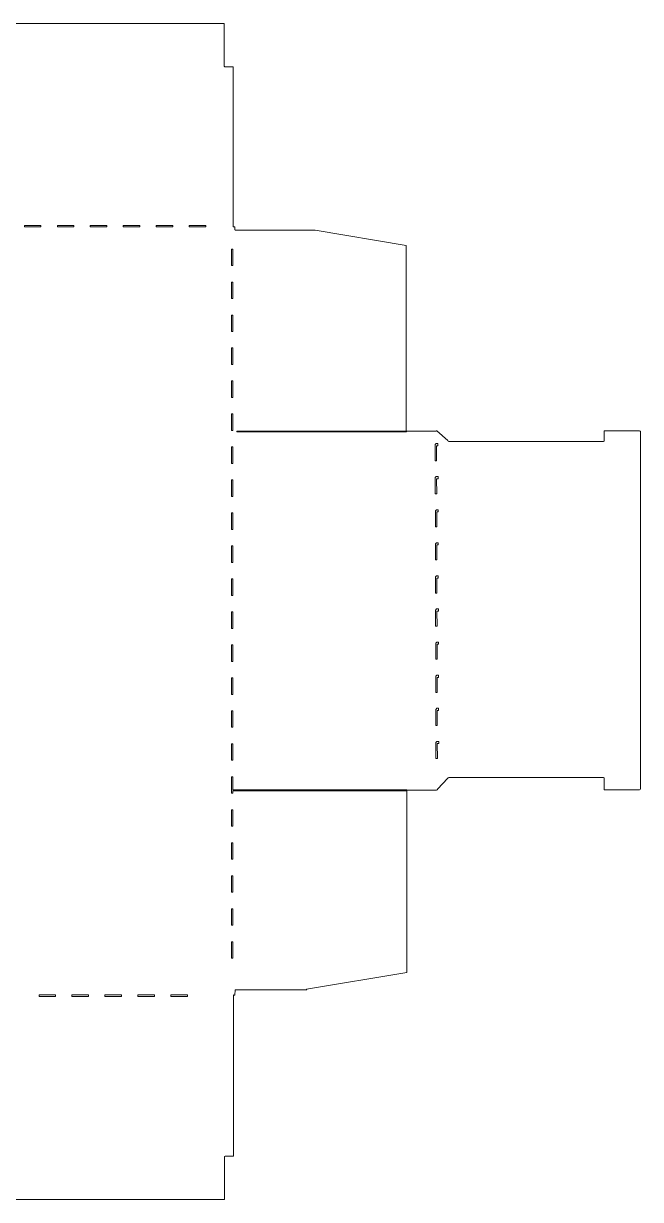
# Model space of a CAD drawing. Header units: centimetres. Extents: x -11.9 to 11.8, y -11.3 to 11.4.
# Drawn here: x -0.08 to 11.77, y -11.28 to 11.28 of the extents above; entities that cross this region are included whole.
import ezdxf

# ---------------------------------------------------------------- set-up
doc = ezdxf.new("R2010")
doc.units = ezdxf.units.CM
doc.header["$MEASUREMENT"] = 0
doc.layers.add('Layer 1', color=7, linetype='Continuous')

msp = doc.modelspace()

# ---------------------------------------------------------------- linework, layer by layer
at = {"layer": 'Layer 1', "lineweight": 20}
for points, knots in [([(-3.79966, 11.27786), (-3.79966, 11.27786), (-3.79966, 10.46261), (-3.79966, 10.46261), (-3.79966, 10.46261), (-3.79966, 10.45348), (-3.80707, 10.4469), (-3.8162, 10.4469), (-3.8162, 10.4469), (-3.8162, 10.4469), (-3.94436, 10.4469), (-3.94436, 10.4469), (-3.94436, 10.4469), (-3.94436, 10.4469), (-3.94436, 7.37608), (-3.94436, 7.37608), (-3.94436, 7.37608), (-3.9452, 7.37621), (-3.94679, 7.37608), (-3.94767, 7.37608), (-3.94767, 7.37608), (-3.94767, 7.37608), (-3.97992, 7.37608), (-3.97992, 7.37608), (-3.97992, 7.37608), (-3.97992, 7.37608), (-3.97992, 7.30084), (-3.97992, 7.30084), (-3.97992, 7.30084), (-3.97992, 7.29934), (-3.98173, 7.29836), (-3.98323, 7.29836), (-3.98323, 7.29836), (-3.98323, 7.29836), (-5.50624, 7.30084), (-5.50624, 7.30084), (-5.50624, 7.30084), (-5.50624, 7.30084), (-7.26572, 7.00732), (-7.26572, 7.00732), (-7.26572, 7.00732), (-7.26572, 7.00732), (-7.26572, 3.46108), (-7.26572, 3.46108), (-7.26572, 3.46108), (-7.26572, 3.46108), (-4.02127, 3.46108), (-4.02127, 3.46108), (-4.02127, 3.46108), (-4.01974, 3.46108), (-4.01879, 3.46013), (-4.01879, 3.4586), (-4.01879, 3.4586), (-4.01879, 3.4586), (-4.01879, 3.4462), (-4.01879, 3.4462), (-4.01879, 3.4462), (-4.01879, 3.44467), (-4.01974, 3.44372), (-4.02127, 3.44372), (-4.02127, 3.44372), (-4.02127, 3.44372), (-7.28722, 3.44372), (-7.28722, 3.44372), (-7.28722, 3.44372), (-7.28875, 3.44372), (-7.2897, 3.44467), (-7.2897, 3.4462), (-7.2897, 3.4462), (-7.2897, 3.4462), (-7.2897, 3.45695), (-7.2897, 3.45695), (-7.2897, 3.45695), (-7.2897, 3.45695), (-7.84036, 3.45695), (-7.84036, 3.45695), (-7.84036, 3.45695), (-7.8422, 3.45695), (-7.8445, 3.45676), (-7.84615, 3.45612), (-7.84615, 3.45612), (-7.84645, 3.45628), (-7.84667, 3.45596), (-7.84698, 3.45612), (-7.84698, 3.45612), (-7.84913, 3.45715), (-7.85186, 3.4586), (-7.85442, 3.4586), (-7.85442, 3.4586), (-7.85442, 3.4586), (-8.06609, 3.26843), (-8.06609, 3.26843), (-8.06609, 3.26843), (-8.06609, 3.2593), (-8.07515, 3.25189), (-8.08428, 3.25189), (-8.08428, 3.25189), (-8.08428, 3.25189), (-11.05423, 3.25189), (-11.05423, 3.25189), (-11.05423, 3.25189), (-11.06336, 3.25189), (-11.07077, 3.25929), (-11.07077, 3.26843), (-11.07077, 3.26843), (-11.07077, 3.26843), (-11.07077, 3.4586), (-11.07077, 3.4586), (-11.07077, 3.4586), (-11.07077, 3.4586), (-11.74959, 3.4586), (-11.74959, 3.4586), (-11.74959, 3.4586), (-11.75872, 3.4586), (-11.76613, 3.4512), (-11.76613, 3.44206), (-11.76613, 3.44206), (-11.76613, 3.44206), (-11.76613, -3.41148), (-11.76613, -3.41148), (-11.76613, -3.41148), (-11.76613, -3.42061), (-11.75873, -3.42802), (-11.74959, -3.42802), (-11.74959, -3.42802), (-11.74959, -3.42802), (-11.07077, -3.42802), (-11.07077, -3.42802), (-11.07077, -3.42802), (-11.07077, -3.42802), (-11.07077, -3.20726), (-11.07077, -3.20726), (-11.07077, -3.20726), (-11.07077, -3.19813), (-11.06337, -3.19072), (-11.05423, -3.19072), (-11.05423, -3.19072), (-11.05423, -3.19072), (-8.08428, -3.19072), (-8.08428, -3.19072), (-8.08428, -3.19072), (-8.07515, -3.19072), (-8.06609, -3.19812), (-8.06609, -3.20726), (-8.06609, -3.20726), (-8.06609, -3.20726), (-7.85442, -3.42802), (-7.85442, -3.42802), (-7.85442, -3.42802), (-7.85258, -3.42802), (-7.85028, -3.42692), (-7.84863, -3.42637), (-7.84863, -3.42637), (-7.84624, -3.42772), (-7.84333, -3.42885), (-7.84036, -3.42885), (-7.84036, -3.42885), (-7.84036, -3.42885), (-7.27481, -3.42885), (-7.27481, -3.42885), (-7.27481, -3.42885), (-7.27481, -3.42415), (-7.27124, -3.42058), (-7.26654, -3.42058), (-7.26654, -3.42058), (-7.26654, -3.42058), (-4.01713, -3.42058), (-4.01713, -3.42058), (-4.01713, -3.42058), (-4.01713, -3.42058), (-4.01713, -3.36518), (-4.01713, -3.36518), (-4.01713, -3.36518), (-4.01713, -3.36518), (-3.99067, -3.36518), (-3.99067, -3.36518), (-3.99067, -3.36518), (-3.99067, -3.36518), (-3.99067, -3.68185), (-3.99067, -3.68185), (-3.99067, -3.68185), (-3.99067, -3.68185), (-4.01713, -3.68185), (-4.01713, -3.68185), (-4.01713, -3.68185), (-4.01713, -3.68185), (-4.01713, -3.44042), (-4.01713, -3.44042), (-4.01713, -3.44042), (-4.01713, -3.44042), (-7.26654, -3.44042), (-7.26654, -3.44042), (-7.26654, -3.44042), (-7.27007, -3.44042), (-7.27187, -3.43768), (-7.27315, -3.43463), (-7.27315, -3.43463), (-7.27432, -3.43697), (-7.2748, -3.44004), (-7.2748, -3.4429), (-7.2748, -3.4429), (-7.2748, -3.4429), (-7.2748, -6.94036), (-7.2748, -6.94036), (-7.2748, -6.94036), (-7.2748, -6.94036), (-5.44835, -7.24546), (-5.44835, -7.24546), (-5.44835, -7.24546), (-5.44835, -7.24546), (-5.45, -7.25704), (-5.45, -7.25704), (-5.45, -7.25704), (-5.45, -7.25704), (-3.97991, -7.25952), (-3.97991, -7.25952), (-3.97991, -7.25952), (-3.97841, -7.25952), (-3.97742, -7.2605), (-3.97743, -7.262), (-3.97743, -7.262), (-3.97743, -7.262), (-3.97743, -7.35874), (-3.97743, -7.35874), (-3.97743, -7.35874), (-3.97743, -7.35874), (-3.95676, -7.35874), (-3.95676, -7.35874), (-3.95676, -7.35874), (-3.95054, -7.35874), (-3.94469, -7.3547), (-3.94188, -7.34964), (-3.94188, -7.34964), (-3.94188, -7.34964), (-3.94188, -7.35543), (-3.94188, -7.35543), (-3.94188, -7.35543), (-3.94188, -7.35931), (-3.94162, -7.36338), (-3.9394, -7.36618), (-3.9394, -7.36618), (-3.93953, -7.36704), (-3.9394, -7.36779), (-3.9394, -7.36866), (-3.9394, -7.36866), (-3.9394, -7.36866), (-3.9394, -10.44692), (-3.9394, -10.44692), (-3.9394, -10.44692), (-3.9394, -10.44692), (-3.81042, -10.44692), (-3.81042, -10.44692), (-3.81042, -10.44692), (-3.80129, -10.44692), (-3.79388, -10.45433), (-3.79388, -10.46346), (-3.79388, -10.46346), (-3.79388, -10.46346), (-3.79388, -11.27788), (-3.79388, -11.27788), (-3.79388, -11.27788), (-3.79388, -11.27788), (3.77734, -11.27788), (3.77734, -11.27788), (3.77734, -11.27788), (3.77734, -11.27788), (3.77734, -10.46346), (3.77734, -10.46346), (3.77734, -10.46346), (3.77734, -10.45433), (3.78475, -10.44692), (3.79388, -10.44692), (3.79388, -10.44692), (3.79388, -10.44692), (3.95346, -10.44692), (3.95346, -10.44692), (3.95346, -10.44692), (3.95346, -10.44692), (3.95346, -7.36866), (3.95346, -7.36866), (3.95346, -7.36866), (3.95346, -7.3651), (3.95122, -7.36167), (3.94933, -7.35874), (3.94933, -7.35874), (3.94966, -7.35744), (3.95098, -7.35684), (3.95098, -7.35543), (3.95098, -7.35543), (3.95098, -7.35543), (3.95098, -7.35212), (3.95098, -7.35212), (3.95098, -7.35212), (3.954, -7.35587), (3.95817, -7.35791), (3.96338, -7.35791), (3.96338, -7.35791), (3.96338, -7.35791), (3.97992, -7.35791), (3.97992, -7.35791), (3.97992, -7.35791), (3.97992, -7.35791), (3.98075, -7.25621), (3.98075, -7.25621), (3.98075, -7.25621), (3.98075, -7.25471), (3.98256, -7.25373), (3.98406, -7.25373), (3.98406, -7.25373), (3.98406, -7.25373), (5.35659, -7.25621), (5.35659, -7.25621), (5.35659, -7.25621), (5.35659, -7.25621), (5.35494, -7.24629), (5.35494, -7.24629), (5.35494, -7.24629), (5.35493, -7.24624), (5.35571, -7.24548), (5.35577, -7.24546), (5.35577, -7.24546), (5.35577, -7.24546), (7.28227, -6.92383), (7.28227, -6.92383), (7.28227, -6.92383), (7.28227, -6.92383), (7.28227, -3.44125), (7.28227, -3.44125), (7.28227, -3.44125), (7.28227, -3.43768), (7.28114, -3.43485), (7.27896, -3.43215), (7.27896, -3.43215), (7.27896, -3.43683), (7.27372, -3.44042), (7.26904, -3.44042), (7.26904, -3.44042), (7.26904, -3.44042), (3.9419, -3.44042), (3.9419, -3.44042), (3.9419, -3.44042), (3.9419, -3.44042), (3.9419, -3.48672), (3.9419, -3.48672), (3.9419, -3.48672), (3.9419, -3.48672), (3.91544, -3.48672), (3.91544, -3.48672), (3.91544, -3.48672), (3.91544, -3.48672), (3.91544, -3.17087), (3.91544, -3.17087), (3.91544, -3.17087), (3.91544, -3.17087), (3.9419, -3.17087), (3.9419, -3.17087), (3.9419, -3.17087), (3.9419, -3.17087), (3.9419, -3.42057), (3.9419, -3.42057), (3.9419, -3.42057), (3.9419, -3.42057), (7.26904, -3.42057), (7.26904, -3.42057), (7.26904, -3.42057), (7.27302, -3.42057), (7.2764, -3.42432), (7.27731, -3.42801), (7.27731, -3.42801), (7.27731, -3.42801), (7.85195, -3.42801), (7.85195, -3.42801), (7.85195, -3.42801), (7.86108, -3.42801), (7.86849, -3.42061), (7.86849, -3.41147), (7.86849, -3.41147), (7.86849, -3.41147), (7.86849, -3.40486), (7.86849, -3.40486), (7.86849, -3.40486), (7.86849, -3.40486), (8.0661, -3.19898), (8.0661, -3.19898), (8.0661, -3.19898), (8.0661, -3.18985), (8.07433, -3.18244), (8.08346, -3.18244), (8.08346, -3.18244), (8.08346, -3.18244), (11.05423, -3.18244), (11.05423, -3.18244), (11.05423, -3.18244), (11.06336, -3.18244), (11.06994, -3.18984), (11.06994, -3.19898), (11.06994, -3.19898), (11.06994, -3.19898), (11.06994, -3.41974), (11.06994, -3.41974), (11.06994, -3.41974), (11.06994, -3.41974), (11.74959, -3.41974), (11.74959, -3.41974), (11.74959, -3.41974), (11.75872, -3.41974), (11.76613, -3.41234), (11.76613, -3.4032), (11.76613, -3.4032), (11.76613, -3.4032), (11.76613, 3.45034), (11.76613, 3.45034), (11.76613, 3.45034), (11.76613, 3.45947), (11.75872, 3.46688), (11.74959, 3.46688), (11.74959, 3.46688), (11.74959, 3.46688), (11.06994, 3.46688), (11.06994, 3.46688), (11.06994, 3.46688), (11.06994, 3.46688), (11.06994, 3.27671), (11.06994, 3.27671), (11.06994, 3.27671), (11.06994, 3.26758), (11.06336, 3.26017), (11.05423, 3.26017), (11.05423, 3.26017), (11.05423, 3.26017), (8.08346, 3.26017), (8.08346, 3.26017), (8.08346, 3.26017), (8.07433, 3.26017), (8.0661, 3.26757), (8.0661, 3.27671), (8.0661, 3.27671), (8.0661, 3.27671), (7.85361, 3.46688), (7.85361, 3.46688), (7.85361, 3.46688), (7.8474, 3.46688), (7.84318, 3.46364), (7.84038, 3.45861), (7.84038, 3.45861), (7.84038, 3.45861), (7.27318, 3.45861), (7.27318, 3.45861), (7.27318, 3.45861), (7.27318, 3.45861), (7.27318, 3.44621), (7.27318, 3.44621), (7.27318, 3.44621), (7.27318, 3.44468), (7.27223, 3.44373), (7.2707, 3.44373), (7.2707, 3.44373), (7.2707, 3.44373), (4.01798, 3.44373), (4.01798, 3.44373), (4.01798, 3.44373), (4.01645, 3.44373), (4.0155, 3.44468), (4.0155, 3.44621), (4.0155, 3.44621), (4.0155, 3.44621), (4.0155, 3.45861), (4.0155, 3.45861), (4.0155, 3.45861), (4.0155, 3.46014), (4.01645, 3.46109), (4.01798, 3.46109), (4.01798, 3.46109), (4.01798, 3.46109), (7.26905, 3.46109), (7.26905, 3.46109), (7.26905, 3.46109), (7.26905, 3.46109), (7.26905, 7.02222), (7.26905, 7.02222), (7.26905, 7.02222), (7.26905, 7.02222), (5.51784, 7.31492), (5.51784, 7.31492), (5.51784, 7.31492), (5.51784, 7.31492), (3.98243, 7.3174), (3.98243, 7.3174), (3.98243, 7.3174), (3.98093, 7.3174), (3.97995, 7.31921), (3.97995, 7.32071), (3.97995, 7.32071), (3.97995, 7.32071), (3.97995, 7.37611), (3.97995, 7.37611), (3.97995, 7.37611), (3.97995, 7.37611), (3.95101, 7.37611), (3.95101, 7.37611), (3.95101, 7.37611), (3.95013, 7.37611), (3.94937, 7.37624), (3.94853, 7.37611), (3.94853, 7.37611), (3.94853, 7.37611), (3.94853, 10.44693), (3.94853, 10.44693), (3.94853, 10.44693), (3.94853, 10.44693), (3.78813, 10.44693), (3.78813, 10.44693), (3.78813, 10.44693), (3.779, 10.44693), (3.77159, 10.45351), (3.77159, 10.46264), (3.77159, 10.46264), (3.77159, 10.46264), (3.77159, 11.27789), (3.77159, 11.27789), (3.77159, 11.27789), (3.77159, 11.27789), (-3.79963, 11.27789), (-3.79963, 11.27789), (-3.79963, 11.27789), (-3.79963, 11.27789), (-3.79966, 11.27786), (-3.79966, 11.27786)], [0, 0, 0, 0, 0.0075188, 0.0075188, 0.0075188, 0.0075188, 0.01503759, 0.01503759, 0.01503759, 0.01503759, 0.02255639, 0.02255639, 0.02255639, 0.02255639, 0.03007519, 0.03007519, 0.03007519, 0.03007519, 0.03759398, 0.03759398, 0.03759398, 0.03759398, 0.04511278, 0.04511278, 0.04511278, 0.04511278, 0.05263158, 0.05263158, 0.05263158, 0.05263158, 0.06015038, 0.06015038, 0.06015038, 0.06015038, 0.06766917, 0.06766917, 0.06766917, 0.06766917, 0.07518797, 0.07518797, 0.07518797, 0.07518797, 0.08270677, 0.08270677, 0.08270677, 0.08270677, 0.09022556, 0.09022556, 0.09022556, 0.09022556, 0.09774436, 0.09774436, 0.09774436, 0.09774436, 0.10526316, 0.10526316, 0.10526316, 0.10526316, 0.11278195, 0.11278195, 0.11278195, 0.11278195, 0.12030075, 0.12030075, 0.12030075, 0.12030075, 0.12781955, 0.12781955, 0.12781955, 0.12781955, 0.13533835, 0.13533835, 0.13533835, 0.13533835, 0.14285714, 0.14285714, 0.14285714, 0.14285714, 0.15037594, 0.15037594, 0.15037594, 0.15037594, 0.15789474, 0.15789474, 0.15789474, 0.15789474, 0.16541353, 0.16541353, 0.16541353, 0.16541353, 0.17293233, 0.17293233, 0.17293233, 0.17293233, 0.18045113, 0.18045113, 0.18045113, 0.18045113, 0.18796992, 0.18796992, 0.18796992, 0.18796992, 0.19548872, 0.19548872, 0.19548872, 0.19548872, 0.20300752, 0.20300752, 0.20300752, 0.20300752, 0.21052632, 0.21052632, 0.21052632, 0.21052632, 0.21804511, 0.21804511, 0.21804511, 0.21804511, 0.22556391, 0.22556391, 0.22556391, 0.22556391, 0.23308271, 0.23308271, 0.23308271, 0.23308271, 0.2406015, 0.2406015, 0.2406015, 0.2406015, 0.2481203, 0.2481203, 0.2481203, 0.2481203, 0.2556391, 0.2556391, 0.2556391, 0.2556391, 0.26315789, 0.26315789, 0.26315789, 0.26315789, 0.27067669, 0.27067669, 0.27067669, 0.27067669, 0.27819549, 0.27819549, 0.27819549, 0.27819549, 0.28571429, 0.28571429, 0.28571429, 0.28571429, 0.29323308, 0.29323308, 0.29323308, 0.29323308, 0.30075188, 0.30075188, 0.30075188, 0.30075188, 0.30827068, 0.30827068, 0.30827068, 0.30827068, 0.31578947, 0.31578947, 0.31578947, 0.31578947, 0.32330827, 0.32330827, 0.32330827, 0.32330827, 0.33082707, 0.33082707, 0.33082707, 0.33082707, 0.33834586, 0.33834586, 0.33834586, 0.33834586, 0.34586466, 0.34586466, 0.34586466, 0.34586466, 0.35338346, 0.35338346, 0.35338346, 0.35338346, 0.36090226, 0.36090226, 0.36090226, 0.36090226, 0.36842105, 0.36842105, 0.36842105, 0.36842105, 0.37593985, 0.37593985, 0.37593985, 0.37593985, 0.38345865, 0.38345865, 0.38345865, 0.38345865, 0.39097744, 0.39097744, 0.39097744, 0.39097744, 0.39849624, 0.39849624, 0.39849624, 0.39849624, 0.40601504, 0.40601504, 0.40601504, 0.40601504, 0.41353383, 0.41353383, 0.41353383, 0.41353383, 0.42105263, 0.42105263, 0.42105263, 0.42105263, 0.42857143, 0.42857143, 0.42857143, 0.42857143, 0.43609023, 0.43609023, 0.43609023, 0.43609023, 0.44360902, 0.44360902, 0.44360902, 0.44360902, 0.45112782, 0.45112782, 0.45112782, 0.45112782, 0.45864662, 0.45864662, 0.45864662, 0.45864662, 0.46616541, 0.46616541, 0.46616541, 0.46616541, 0.47368421, 0.47368421, 0.47368421, 0.47368421, 0.48120301, 0.48120301, 0.48120301, 0.48120301, 0.4887218, 0.4887218, 0.4887218, 0.4887218, 0.4962406, 0.4962406, 0.4962406, 0.4962406, 0.5037594, 0.5037594, 0.5037594, 0.5037594, 0.5112782, 0.5112782, 0.5112782, 0.5112782, 0.51879699, 0.51879699, 0.51879699, 0.51879699, 0.52631579, 0.52631579, 0.52631579, 0.52631579, 0.53383459, 0.53383459, 0.53383459, 0.53383459, 0.54135338, 0.54135338, 0.54135338, 0.54135338, 0.54887218, 0.54887218, 0.54887218, 0.54887218, 0.55639098, 0.55639098, 0.55639098, 0.55639098, 0.56390977, 0.56390977, 0.56390977, 0.56390977, 0.57142857, 0.57142857, 0.57142857, 0.57142857, 0.57894737, 0.57894737, 0.57894737, 0.57894737, 0.58646617, 0.58646617, 0.58646617, 0.58646617, 0.59398496, 0.59398496, 0.59398496, 0.59398496, 0.60150376, 0.60150376, 0.60150376, 0.60150376, 0.60902256, 0.60902256, 0.60902256, 0.60902256, 0.61654135, 0.61654135, 0.61654135, 0.61654135, 0.62406015, 0.62406015, 0.62406015, 0.62406015, 0.63157895, 0.63157895, 0.63157895, 0.63157895, 0.63909774, 0.63909774, 0.63909774, 0.63909774, 0.64661654, 0.64661654, 0.64661654, 0.64661654, 0.65413534, 0.65413534, 0.65413534, 0.65413534, 0.66165414, 0.66165414, 0.66165414, 0.66165414, 0.66917293, 0.66917293, 0.66917293, 0.66917293, 0.67669173, 0.67669173, 0.67669173, 0.67669173, 0.68421053, 0.68421053, 0.68421053, 0.68421053, 0.69172932, 0.69172932, 0.69172932, 0.69172932, 0.69924812, 0.69924812, 0.69924812, 0.69924812, 0.70676692, 0.70676692, 0.70676692, 0.70676692, 0.71428571, 0.71428571, 0.71428571, 0.71428571, 0.72180451, 0.72180451, 0.72180451, 0.72180451, 0.72932331, 0.72932331, 0.72932331, 0.72932331, 0.73684211, 0.73684211, 0.73684211, 0.73684211, 0.7443609, 0.7443609, 0.7443609, 0.7443609, 0.7518797, 0.7518797, 0.7518797, 0.7518797, 0.7593985, 0.7593985, 0.7593985, 0.7593985, 0.76691729, 0.76691729, 0.76691729, 0.76691729, 0.77443609, 0.77443609, 0.77443609, 0.77443609, 0.78195489, 0.78195489, 0.78195489, 0.78195489, 0.78947368, 0.78947368, 0.78947368, 0.78947368, 0.79699248, 0.79699248, 0.79699248, 0.79699248, 0.80451128, 0.80451128, 0.80451128, 0.80451128, 0.81203008, 0.81203008, 0.81203008, 0.81203008, 0.81954887, 0.81954887, 0.81954887, 0.81954887, 0.82706767, 0.82706767, 0.82706767, 0.82706767, 0.83458647, 0.83458647, 0.83458647, 0.83458647, 0.84210526, 0.84210526, 0.84210526, 0.84210526, 0.84962406, 0.84962406, 0.84962406, 0.84962406, 0.85714286, 0.85714286, 0.85714286, 0.85714286, 0.86466165, 0.86466165, 0.86466165, 0.86466165, 0.87218045, 0.87218045, 0.87218045, 0.87218045, 0.87969925, 0.87969925, 0.87969925, 0.87969925, 0.88721805, 0.88721805, 0.88721805, 0.88721805, 0.89473684, 0.89473684, 0.89473684, 0.89473684, 0.90225564, 0.90225564, 0.90225564, 0.90225564, 0.90977444, 0.90977444, 0.90977444, 0.90977444, 0.91729323, 0.91729323, 0.91729323, 0.91729323, 0.92481203, 0.92481203, 0.92481203, 0.92481203, 0.93233083, 0.93233083, 0.93233083, 0.93233083, 0.93984962, 0.93984962, 0.93984962, 0.93984962, 0.94736842, 0.94736842, 0.94736842, 0.94736842, 0.95488722, 0.95488722, 0.95488722, 0.95488722, 0.96240602, 0.96240602, 0.96240602, 0.96240602, 0.96992481, 0.96992481, 0.96992481, 0.96992481, 0.97744361, 0.97744361, 0.97744361, 0.97744361, 0.98496241, 0.98496241, 0.98496241, 0.98496241, 1, 1, 1, 1]), ([(-0.06243, 7.40337), (-0.06243, 7.40337), (0.25424, 7.40337), (0.25424, 7.40337), (0.25424, 7.40337), (0.25424, 7.40337), (0.25424, 7.37691), (0.25424, 7.37691), (0.25424, 7.37691), (0.25424, 7.37691), (-0.06243, 7.37691), (-0.06243, 7.37691), (-0.06243, 7.37691), (-0.06243, 7.37691), (-0.06243, 7.40337), (-0.06243, 7.40337)], [0, 0, 0, 0, 0.2, 0.2, 0.2, 0.2, 0.4, 0.4, 0.4, 0.4, 0.6, 0.6, 0.6, 0.6, 1, 1, 1, 1]), ([(0.57009, 7.40337), (0.57009, 7.40337), (0.88676, 7.40337), (0.88676, 7.40337), (0.88676, 7.40337), (0.88676, 7.40337), (0.88676, 7.37691), (0.88676, 7.37691), (0.88676, 7.37691), (0.88676, 7.37691), (0.57009, 7.37691), (0.57009, 7.37691), (0.57009, 7.37691), (0.57009, 7.37691), (0.57009, 7.40337), (0.57009, 7.40337)], [0, 0, 0, 0, 0.2, 0.2, 0.2, 0.2, 0.4, 0.4, 0.4, 0.4, 0.6, 0.6, 0.6, 0.6, 1, 1, 1, 1]), ([(1.20261, 7.40337), (1.20261, 7.40337), (1.51928, 7.40337), (1.51928, 7.40337), (1.51928, 7.40337), (1.51928, 7.40337), (1.51928, 7.37691), (1.51928, 7.37691), (1.51928, 7.37691), (1.51928, 7.37691), (1.20261, 7.37691), (1.20261, 7.37691), (1.20261, 7.37691), (1.20261, 7.37691), (1.20261, 7.40337), (1.20261, 7.40337)], [0, 0, 0, 0, 0.2, 0.2, 0.2, 0.2, 0.4, 0.4, 0.4, 0.4, 0.6, 0.6, 0.6, 0.6, 1, 1, 1, 1]), ([(1.83596, 7.40337), (1.83596, 7.40337), (2.15181, 7.40337), (2.15181, 7.40337), (2.15181, 7.40337), (2.15181, 7.40337), (2.15181, 7.37691), (2.15181, 7.37691), (2.15181, 7.37691), (2.15181, 7.37691), (1.83596, 7.37691), (1.83596, 7.37691), (1.83596, 7.37691), (1.83596, 7.37691), (1.83596, 7.40337), (1.83596, 7.40337)], [0, 0, 0, 0, 0.2, 0.2, 0.2, 0.2, 0.4, 0.4, 0.4, 0.4, 0.6, 0.6, 0.6, 0.6, 1, 1, 1, 1]), ([(2.46848, 7.40337), (2.46848, 7.40337), (2.78433, 7.40337), (2.78433, 7.40337), (2.78433, 7.40337), (2.78433, 7.40337), (2.78433, 7.37691), (2.78433, 7.37691), (2.78433, 7.37691), (2.78433, 7.37691), (2.46848, 7.37691), (2.46848, 7.37691), (2.46848, 7.37691), (2.46848, 7.37691), (2.46848, 7.40337), (2.46848, 7.40337)], [0, 0, 0, 0, 0.2, 0.2, 0.2, 0.2, 0.4, 0.4, 0.4, 0.4, 0.6, 0.6, 0.6, 0.6, 1, 1, 1, 1]), ([(3.101, 7.40337), (3.101, 7.40337), (3.41767, 7.40337), (3.41767, 7.40337), (3.41767, 7.40337), (3.41767, 7.40337), (3.41767, 7.37691), (3.41767, 7.37691), (3.41767, 7.37691), (3.41767, 7.37691), (3.101, 7.37691), (3.101, 7.37691), (3.101, 7.37691), (3.101, 7.37691), (3.101, 7.40337), (3.101, 7.40337)], [0, 0, 0, 0, 0.2, 0.2, 0.2, 0.2, 0.4, 0.4, 0.4, 0.4, 0.6, 0.6, 0.6, 0.6, 1, 1, 1, 1]), ([(3.91542, 6.95193), (3.91542, 6.95193), (3.94188, 6.95193), (3.94188, 6.95193), (3.94188, 6.95193), (3.94188, 6.95193), (3.94188, 6.63608), (3.94188, 6.63608), (3.94188, 6.63608), (3.94188, 6.63608), (3.91542, 6.63608), (3.91542, 6.63608), (3.91542, 6.63608), (3.91542, 6.63608), (3.91542, 6.95193), (3.91542, 6.95193)], [0, 0, 0, 0, 0.2, 0.2, 0.2, 0.2, 0.4, 0.4, 0.4, 0.4, 0.6, 0.6, 0.6, 0.6, 1, 1, 1, 1]), ([(3.91542, 6.31941), (3.91542, 6.31941), (3.94188, 6.31941), (3.94188, 6.31941), (3.94188, 6.31941), (3.94188, 6.31941), (3.94188, 6.00356), (3.94188, 6.00356), (3.94188, 6.00356), (3.94188, 6.00356), (3.91542, 6.00356), (3.91542, 6.00356), (3.91542, 6.00356), (3.91542, 6.00356), (3.91542, 6.31941), (3.91542, 6.31941)], [0, 0, 0, 0, 0.2, 0.2, 0.2, 0.2, 0.4, 0.4, 0.4, 0.4, 0.6, 0.6, 0.6, 0.6, 1, 1, 1, 1]), ([(3.91542, 5.68689), (3.91542, 5.68689), (3.94188, 5.68689), (3.94188, 5.68689), (3.94188, 5.68689), (3.94188, 5.68689), (3.94188, 5.37022), (3.94188, 5.37022), (3.94188, 5.37022), (3.94188, 5.37022), (3.91542, 5.37022), (3.91542, 5.37022), (3.91542, 5.37022), (3.91542, 5.37022), (3.91542, 5.68689), (3.91542, 5.68689)], [0, 0, 0, 0, 0.2, 0.2, 0.2, 0.2, 0.4, 0.4, 0.4, 0.4, 0.6, 0.6, 0.6, 0.6, 1, 1, 1, 1]), ([(3.91542, 5.05437), (3.91542, 5.05437), (3.94188, 5.05437), (3.94188, 5.05437), (3.94188, 5.05437), (3.94188, 5.05437), (3.94188, 4.7377), (3.94188, 4.7377), (3.94188, 4.7377), (3.94188, 4.7377), (3.91542, 4.7377), (3.91542, 4.7377), (3.91542, 4.7377), (3.91542, 4.7377), (3.91542, 5.05437), (3.91542, 5.05437)], [0, 0, 0, 0, 0.2, 0.2, 0.2, 0.2, 0.4, 0.4, 0.4, 0.4, 0.6, 0.6, 0.6, 0.6, 1, 1, 1, 1]), ([(3.91542, 4.42185), (3.91542, 4.42185), (3.94188, 4.42185), (3.94188, 4.42185), (3.94188, 4.42185), (3.94188, 4.42185), (3.94188, 4.10518), (3.94188, 4.10518), (3.94188, 4.10518), (3.94188, 4.10518), (3.91542, 4.10518), (3.91542, 4.10518), (3.91542, 4.10518), (3.91542, 4.10518), (3.91542, 4.42185), (3.91542, 4.42185)], [0, 0, 0, 0, 0.2, 0.2, 0.2, 0.2, 0.4, 0.4, 0.4, 0.4, 0.6, 0.6, 0.6, 0.6, 1, 1, 1, 1]), ([(3.91542, 3.7885), (3.91542, 3.7885), (3.94188, 3.7885), (3.94188, 3.7885), (3.94188, 3.7885), (3.94188, 3.7885), (3.94188, 3.47265), (3.94188, 3.47265), (3.94188, 3.47265), (3.94188, 3.47265), (3.91542, 3.47265), (3.91542, 3.47265), (3.91542, 3.47265), (3.91542, 3.47265), (3.91542, 3.7885), (3.91542, 3.7885)], [0, 0, 0, 0, 0.2, 0.2, 0.2, 0.2, 0.4, 0.4, 0.4, 0.4, 0.6, 0.6, 0.6, 0.6, 1, 1, 1, 1]), ([(7.83704, 3.22296), (7.83704, 3.22296), (7.8635, 3.22296), (7.8635, 3.22296), (7.8635, 3.22296), (7.8635, 3.22296), (7.87673, 3.22296), (7.87673, 3.22296), (7.87673, 3.22296), (7.87673, 3.22296), (7.87673, 3.20973), (7.87673, 3.20973), (7.87673, 3.20973), (7.87673, 3.20973), (7.87673, 3.18079), (7.87673, 3.18079), (7.87673, 3.18079), (7.87673, 3.18079), (7.85027, 3.18079), (7.85027, 3.18079), (7.85027, 3.18079), (7.85027, 3.18079), (7.8511, 2.89306), (7.8511, 2.89306), (7.8511, 2.89306), (7.8511, 2.89306), (7.82464, 2.89306), (7.82464, 2.89306), (7.82464, 2.89306), (7.82464, 2.89306), (7.82381, 3.20973), (7.82381, 3.20973), (7.82381, 3.20973), (7.82381, 3.20973), (7.83704, 3.20973), (7.83704, 3.20973), (7.83704, 3.20973), (7.83704, 3.20973), (7.83704, 3.22296), (7.83704, 3.22296)], [0, 0, 0, 0, 0.09090909, 0.09090909, 0.09090909, 0.09090909, 0.18181818, 0.18181818, 0.18181818, 0.18181818, 0.27272727, 0.27272727, 0.27272727, 0.27272727, 0.36363636, 0.36363636, 0.36363636, 0.36363636, 0.45454545, 0.45454545, 0.45454545, 0.45454545, 0.54545455, 0.54545455, 0.54545455, 0.54545455, 0.63636364, 0.63636364, 0.63636364, 0.63636364, 0.72727273, 0.72727273, 0.72727273, 0.72727273, 0.81818182, 0.81818182, 0.81818182, 0.81818182, 1, 1, 1, 1]), ([(3.91542, 3.15598), (3.91542, 3.15598), (3.94188, 3.15598), (3.94188, 3.15598), (3.94188, 3.15598), (3.94188, 3.15598), (3.94188, 2.84013), (3.94188, 2.84013), (3.94188, 2.84013), (3.94188, 2.84013), (3.91542, 2.84013), (3.91542, 2.84013), (3.91542, 2.84013), (3.91542, 2.84013), (3.91542, 3.15598), (3.91542, 3.15598)], [0, 0, 0, 0, 0.2, 0.2, 0.2, 0.2, 0.4, 0.4, 0.4, 0.4, 0.6, 0.6, 0.6, 0.6, 1, 1, 1, 1]), ([(3.91542, 2.52346), (3.91542, 2.52346), (3.94188, 2.52346), (3.94188, 2.52346), (3.94188, 2.52346), (3.94188, 2.52346), (3.94188, 2.20679), (3.94188, 2.20679), (3.94188, 2.20679), (3.94188, 2.20679), (3.91542, 2.20679), (3.91542, 2.20679), (3.91542, 2.20679), (3.91542, 2.20679), (3.91542, 2.52346), (3.91542, 2.52346)], [0, 0, 0, 0, 0.2, 0.2, 0.2, 0.2, 0.4, 0.4, 0.4, 0.4, 0.6, 0.6, 0.6, 0.6, 1, 1, 1, 1]), ([(7.83869, 2.58796), (7.83869, 2.58796), (7.86515, 2.58796), (7.86515, 2.58796), (7.86515, 2.58796), (7.86515, 2.58796), (7.87838, 2.58796), (7.87838, 2.58796), (7.87838, 2.58796), (7.87838, 2.58796), (7.87838, 2.57473), (7.87838, 2.57473), (7.87838, 2.57473), (7.87838, 2.57473), (7.87838, 2.54579), (7.87838, 2.54579), (7.87838, 2.54579), (7.87838, 2.54579), (7.85192, 2.54579), (7.85192, 2.54579), (7.85192, 2.54579), (7.85192, 2.54579), (7.85275, 2.25806), (7.85275, 2.25806), (7.85275, 2.25806), (7.85275, 2.25806), (7.82629, 2.25806), (7.82629, 2.25806), (7.82629, 2.25806), (7.82629, 2.25806), (7.82546, 2.57473), (7.82546, 2.57473), (7.82546, 2.57473), (7.82546, 2.57473), (7.83869, 2.57473), (7.83869, 2.57473), (7.83869, 2.57473), (7.83869, 2.57473), (7.83869, 2.58796), (7.83869, 2.58796)], [0, 0, 0, 0, 0.09090909, 0.09090909, 0.09090909, 0.09090909, 0.18181818, 0.18181818, 0.18181818, 0.18181818, 0.27272727, 0.27272727, 0.27272727, 0.27272727, 0.36363636, 0.36363636, 0.36363636, 0.36363636, 0.45454545, 0.45454545, 0.45454545, 0.45454545, 0.54545455, 0.54545455, 0.54545455, 0.54545455, 0.63636364, 0.63636364, 0.63636364, 0.63636364, 0.72727273, 0.72727273, 0.72727273, 0.72727273, 0.81818182, 0.81818182, 0.81818182, 0.81818182, 1, 1, 1, 1]), ([(3.91542, 1.89094), (3.91542, 1.89094), (3.94188, 1.89094), (3.94188, 1.89094), (3.94188, 1.89094), (3.94188, 1.89094), (3.94188, 1.57427), (3.94188, 1.57427), (3.94188, 1.57427), (3.94188, 1.57427), (3.91542, 1.57427), (3.91542, 1.57427), (3.91542, 1.57427), (3.91542, 1.57427), (3.91542, 1.89094), (3.91542, 1.89094)], [0, 0, 0, 0, 0.2, 0.2, 0.2, 0.2, 0.4, 0.4, 0.4, 0.4, 0.6, 0.6, 0.6, 0.6, 1, 1, 1, 1]), ([(7.84035, 1.95296), (7.84035, 1.95296), (7.86681, 1.95296), (7.86681, 1.95296), (7.86681, 1.95296), (7.86681, 1.95296), (7.88004, 1.95296), (7.88004, 1.95296), (7.88004, 1.95296), (7.88004, 1.95296), (7.88004, 1.93973), (7.88004, 1.93973), (7.88004, 1.93973), (7.88004, 1.93973), (7.88004, 1.91079), (7.88004, 1.91079), (7.88004, 1.91079), (7.88004, 1.91079), (7.85358, 1.91079), (7.85358, 1.91079), (7.85358, 1.91079), (7.85358, 1.91079), (7.85441, 1.62306), (7.85441, 1.62306), (7.85441, 1.62306), (7.85441, 1.62306), (7.82795, 1.62306), (7.82795, 1.62306), (7.82795, 1.62306), (7.82795, 1.62306), (7.82712, 1.93973), (7.82712, 1.93973), (7.82712, 1.93973), (7.82712, 1.93973), (7.84035, 1.93973), (7.84035, 1.93973), (7.84035, 1.93973), (7.84035, 1.93973), (7.84035, 1.95296), (7.84035, 1.95296)], [0, 0, 0, 0, 0.09090909, 0.09090909, 0.09090909, 0.09090909, 0.18181818, 0.18181818, 0.18181818, 0.18181818, 0.27272727, 0.27272727, 0.27272727, 0.27272727, 0.36363636, 0.36363636, 0.36363636, 0.36363636, 0.45454545, 0.45454545, 0.45454545, 0.45454545, 0.54545455, 0.54545455, 0.54545455, 0.54545455, 0.63636364, 0.63636364, 0.63636364, 0.63636364, 0.72727273, 0.72727273, 0.72727273, 0.72727273, 0.81818182, 0.81818182, 0.81818182, 0.81818182, 1, 1, 1, 1]), ([(3.91542, 1.25842), (3.91542, 1.25842), (3.94188, 1.25842), (3.94188, 1.25842), (3.94188, 1.25842), (3.94188, 1.25842), (3.94188, 0.94175), (3.94188, 0.94175), (3.94188, 0.94175), (3.94188, 0.94175), (3.91542, 0.94175), (3.91542, 0.94175), (3.91542, 0.94175), (3.91542, 0.94175), (3.91542, 1.25842), (3.91542, 1.25842)], [0, 0, 0, 0, 0.2, 0.2, 0.2, 0.2, 0.4, 0.4, 0.4, 0.4, 0.6, 0.6, 0.6, 0.6, 1, 1, 1, 1]), ([(7.842, 1.31796), (7.842, 1.31796), (7.86846, 1.31796), (7.86846, 1.31796), (7.86846, 1.31796), (7.86846, 1.31796), (7.88169, 1.31796), (7.88169, 1.31796), (7.88169, 1.31796), (7.88169, 1.31796), (7.88169, 1.30473), (7.88169, 1.30473), (7.88169, 1.30473), (7.88169, 1.30473), (7.88169, 1.27579), (7.88169, 1.27579), (7.88169, 1.27579), (7.88169, 1.27579), (7.85523, 1.27579), (7.85523, 1.27579), (7.85523, 1.27579), (7.85523, 1.27579), (7.85606, 0.98806), (7.85606, 0.98806), (7.85606, 0.98806), (7.85606, 0.98806), (7.8296, 0.98806), (7.8296, 0.98806), (7.8296, 0.98806), (7.8296, 0.98806), (7.82877, 1.30473), (7.82877, 1.30473), (7.82877, 1.30473), (7.82877, 1.30473), (7.842, 1.30473), (7.842, 1.30473), (7.842, 1.30473), (7.842, 1.30473), (7.842, 1.31796), (7.842, 1.31796)], [0, 0, 0, 0, 0.09090909, 0.09090909, 0.09090909, 0.09090909, 0.18181818, 0.18181818, 0.18181818, 0.18181818, 0.27272727, 0.27272727, 0.27272727, 0.27272727, 0.36363636, 0.36363636, 0.36363636, 0.36363636, 0.45454545, 0.45454545, 0.45454545, 0.45454545, 0.54545455, 0.54545455, 0.54545455, 0.54545455, 0.63636364, 0.63636364, 0.63636364, 0.63636364, 0.72727273, 0.72727273, 0.72727273, 0.72727273, 0.81818182, 0.81818182, 0.81818182, 0.81818182, 1, 1, 1, 1]), ([(7.84366, 0.68296), (7.84366, 0.68296), (7.87012, 0.68296), (7.87012, 0.68296), (7.87012, 0.68296), (7.87012, 0.68296), (7.88335, 0.68296), (7.88335, 0.68296), (7.88335, 0.68296), (7.88335, 0.68296), (7.88335, 0.66973), (7.88335, 0.66973), (7.88335, 0.66973), (7.88335, 0.66973), (7.88335, 0.64079), (7.88335, 0.64079), (7.88335, 0.64079), (7.88335, 0.64079), (7.85689, 0.64079), (7.85689, 0.64079), (7.85689, 0.64079), (7.85689, 0.64079), (7.85772, 0.35306), (7.85772, 0.35306), (7.85772, 0.35306), (7.85772, 0.35306), (7.83126, 0.35306), (7.83126, 0.35306), (7.83126, 0.35306), (7.83126, 0.35306), (7.83043, 0.66973), (7.83043, 0.66973), (7.83043, 0.66973), (7.83043, 0.66973), (7.84366, 0.66973), (7.84366, 0.66973), (7.84366, 0.66973), (7.84366, 0.66973), (7.84366, 0.68296), (7.84366, 0.68296)], [0, 0, 0, 0, 0.09090909, 0.09090909, 0.09090909, 0.09090909, 0.18181818, 0.18181818, 0.18181818, 0.18181818, 0.27272727, 0.27272727, 0.27272727, 0.27272727, 0.36363636, 0.36363636, 0.36363636, 0.36363636, 0.45454545, 0.45454545, 0.45454545, 0.45454545, 0.54545455, 0.54545455, 0.54545455, 0.54545455, 0.63636364, 0.63636364, 0.63636364, 0.63636364, 0.72727273, 0.72727273, 0.72727273, 0.72727273, 0.81818182, 0.81818182, 0.81818182, 0.81818182, 1, 1, 1, 1]), ([(3.91542, 0.62508), (3.91542, 0.62508), (3.94188, 0.62508), (3.94188, 0.62508), (3.94188, 0.62508), (3.94188, 0.62508), (3.94188, 0.30923), (3.94188, 0.30923), (3.94188, 0.30923), (3.94188, 0.30923), (3.91542, 0.30923), (3.91542, 0.30923), (3.91542, 0.30923), (3.91542, 0.30923), (3.91542, 0.62508), (3.91542, 0.62508)], [0, 0, 0, 0, 0.2, 0.2, 0.2, 0.2, 0.4, 0.4, 0.4, 0.4, 0.6, 0.6, 0.6, 0.6, 1, 1, 1, 1]), ([(7.84531, 0.04796), (7.84531, 0.04796), (7.87177, 0.04796), (7.87177, 0.04796), (7.87177, 0.04796), (7.87177, 0.04796), (7.885, 0.04796), (7.885, 0.04796), (7.885, 0.04796), (7.885, 0.04796), (7.885, 0.03473), (7.885, 0.03473), (7.885, 0.03473), (7.885, 0.03473), (7.885, 0.00579), (7.885, 0.00579), (7.885, 0.00579), (7.885, 0.00579), (7.85854, 0.00579), (7.85854, 0.00579), (7.85854, 0.00579), (7.85854, 0.00579), (7.85937, -0.28194), (7.85937, -0.28194), (7.85937, -0.28194), (7.85937, -0.28194), (7.83291, -0.28194), (7.83291, -0.28194), (7.83291, -0.28194), (7.83291, -0.28194), (7.83208, 0.03473), (7.83208, 0.03473), (7.83208, 0.03473), (7.83208, 0.03473), (7.84531, 0.03473), (7.84531, 0.03473), (7.84531, 0.03473), (7.84531, 0.03473), (7.84531, 0.04796), (7.84531, 0.04796)], [0, 0, 0, 0, 0.09090909, 0.09090909, 0.09090909, 0.09090909, 0.18181818, 0.18181818, 0.18181818, 0.18181818, 0.27272727, 0.27272727, 0.27272727, 0.27272727, 0.36363636, 0.36363636, 0.36363636, 0.36363636, 0.45454545, 0.45454545, 0.45454545, 0.45454545, 0.54545455, 0.54545455, 0.54545455, 0.54545455, 0.63636364, 0.63636364, 0.63636364, 0.63636364, 0.72727273, 0.72727273, 0.72727273, 0.72727273, 0.81818182, 0.81818182, 0.81818182, 0.81818182, 1, 1, 1, 1]), ([(3.91542, -0.00744), (3.91542, -0.00744), (3.94188, -0.00744), (3.94188, -0.00744), (3.94188, -0.00744), (3.94188, -0.00744), (3.94188, -0.32329), (3.94188, -0.32329), (3.94188, -0.32329), (3.94188, -0.32329), (3.91542, -0.32329), (3.91542, -0.32329), (3.91542, -0.32329), (3.91542, -0.32329), (3.91542, -0.00744), (3.91542, -0.00744)], [0, 0, 0, 0, 0.2, 0.2, 0.2, 0.2, 0.4, 0.4, 0.4, 0.4, 0.6, 0.6, 0.6, 0.6, 1, 1, 1, 1]), ([(3.91542, -0.63996), (3.91542, -0.63996), (3.94188, -0.63996), (3.94188, -0.63996), (3.94188, -0.63996), (3.94188, -0.63996), (3.94188, -0.95663), (3.94188, -0.95663), (3.94188, -0.95663), (3.94188, -0.95663), (3.91542, -0.95663), (3.91542, -0.95663), (3.91542, -0.95663), (3.91542, -0.95663), (3.91542, -0.63996), (3.91542, -0.63996)], [0, 0, 0, 0, 0.2, 0.2, 0.2, 0.2, 0.4, 0.4, 0.4, 0.4, 0.6, 0.6, 0.6, 0.6, 1, 1, 1, 1]), ([(7.84696, -0.58704), (7.84696, -0.58704), (7.87342, -0.58704), (7.87342, -0.58704), (7.87342, -0.58704), (7.87342, -0.58704), (7.88665, -0.58704), (7.88665, -0.58704), (7.88665, -0.58704), (7.88665, -0.58704), (7.88665, -0.60027), (7.88665, -0.60027), (7.88665, -0.60027), (7.88665, -0.60027), (7.88665, -0.62921), (7.88665, -0.62921), (7.88665, -0.62921), (7.88665, -0.62921), (7.86019, -0.62921), (7.86019, -0.62921), (7.86019, -0.62921), (7.86019, -0.62921), (7.86102, -0.91694), (7.86102, -0.91694), (7.86102, -0.91694), (7.86102, -0.91694), (7.83456, -0.91694), (7.83456, -0.91694), (7.83456, -0.91694), (7.83456, -0.91694), (7.83373, -0.60027), (7.83373, -0.60027), (7.83373, -0.60027), (7.83373, -0.60027), (7.84696, -0.60027), (7.84696, -0.60027), (7.84696, -0.60027), (7.84696, -0.60027), (7.84696, -0.58704), (7.84696, -0.58704)], [0, 0, 0, 0, 0.09090909, 0.09090909, 0.09090909, 0.09090909, 0.18181818, 0.18181818, 0.18181818, 0.18181818, 0.27272727, 0.27272727, 0.27272727, 0.27272727, 0.36363636, 0.36363636, 0.36363636, 0.36363636, 0.45454545, 0.45454545, 0.45454545, 0.45454545, 0.54545455, 0.54545455, 0.54545455, 0.54545455, 0.63636364, 0.63636364, 0.63636364, 0.63636364, 0.72727273, 0.72727273, 0.72727273, 0.72727273, 0.81818182, 0.81818182, 0.81818182, 0.81818182, 1, 1, 1, 1]), ([(3.91542, -1.27248), (3.91542, -1.27248), (3.94188, -1.27248), (3.94188, -1.27248), (3.94188, -1.27248), (3.94188, -1.27248), (3.94188, -1.58915), (3.94188, -1.58915), (3.94188, -1.58915), (3.94188, -1.58915), (3.91542, -1.58915), (3.91542, -1.58915), (3.91542, -1.58915), (3.91542, -1.58915), (3.91542, -1.27248), (3.91542, -1.27248)], [0, 0, 0, 0, 0.2, 0.2, 0.2, 0.2, 0.4, 0.4, 0.4, 0.4, 0.6, 0.6, 0.6, 0.6, 1, 1, 1, 1]), ([(7.84862, -1.22204), (7.84862, -1.22204), (7.87508, -1.22204), (7.87508, -1.22204), (7.87508, -1.22204), (7.87508, -1.22204), (7.88831, -1.22204), (7.88831, -1.22204), (7.88831, -1.22204), (7.88831, -1.22204), (7.88831, -1.23527), (7.88831, -1.23527), (7.88831, -1.23527), (7.88831, -1.23527), (7.88831, -1.26421), (7.88831, -1.26421), (7.88831, -1.26421), (7.88831, -1.26421), (7.86185, -1.26421), (7.86185, -1.26421), (7.86185, -1.26421), (7.86185, -1.26421), (7.86268, -1.55194), (7.86268, -1.55194), (7.86268, -1.55194), (7.86268, -1.55194), (7.83622, -1.55194), (7.83622, -1.55194), (7.83622, -1.55194), (7.83622, -1.55194), (7.83539, -1.23527), (7.83539, -1.23527), (7.83539, -1.23527), (7.83539, -1.23527), (7.84862, -1.23527), (7.84862, -1.23527), (7.84862, -1.23527), (7.84862, -1.23527), (7.84862, -1.22204), (7.84862, -1.22204)], [0, 0, 0, 0, 0.09090909, 0.09090909, 0.09090909, 0.09090909, 0.18181818, 0.18181818, 0.18181818, 0.18181818, 0.27272727, 0.27272727, 0.27272727, 0.27272727, 0.36363636, 0.36363636, 0.36363636, 0.36363636, 0.45454545, 0.45454545, 0.45454545, 0.45454545, 0.54545455, 0.54545455, 0.54545455, 0.54545455, 0.63636364, 0.63636364, 0.63636364, 0.63636364, 0.72727273, 0.72727273, 0.72727273, 0.72727273, 0.81818182, 0.81818182, 0.81818182, 0.81818182, 1, 1, 1, 1]), ([(3.91542, -1.905), (3.91542, -1.905), (3.94188, -1.905), (3.94188, -1.905), (3.94188, -1.905), (3.94188, -1.905), (3.94188, -2.22167), (3.94188, -2.22167), (3.94188, -2.22167), (3.94188, -2.22167), (3.91542, -2.22167), (3.91542, -2.22167), (3.91542, -2.22167), (3.91542, -2.22167), (3.91542, -1.905), (3.91542, -1.905)], [0, 0, 0, 0, 0.2, 0.2, 0.2, 0.2, 0.4, 0.4, 0.4, 0.4, 0.6, 0.6, 0.6, 0.6, 1, 1, 1, 1]), ([(7.85027, -1.85704), (7.85027, -1.85704), (7.87673, -1.85704), (7.87673, -1.85704), (7.87673, -1.85704), (7.87673, -1.85704), (7.88996, -1.85704), (7.88996, -1.85704), (7.88996, -1.85704), (7.88996, -1.85704), (7.88996, -1.87027), (7.88996, -1.87027), (7.88996, -1.87027), (7.88996, -1.87027), (7.88996, -1.89921), (7.88996, -1.89921), (7.88996, -1.89921), (7.88996, -1.89921), (7.8635, -1.89921), (7.8635, -1.89921), (7.8635, -1.89921), (7.8635, -1.89921), (7.86433, -2.18694), (7.86433, -2.18694), (7.86433, -2.18694), (7.86433, -2.18694), (7.83787, -2.18694), (7.83787, -2.18694), (7.83787, -2.18694), (7.83787, -2.18694), (7.83704, -1.87027), (7.83704, -1.87027), (7.83704, -1.87027), (7.83704, -1.87027), (7.85027, -1.87027), (7.85027, -1.87027), (7.85027, -1.87027), (7.85027, -1.87027), (7.85027, -1.85704), (7.85027, -1.85704)], [0, 0, 0, 0, 0.09090909, 0.09090909, 0.09090909, 0.09090909, 0.18181818, 0.18181818, 0.18181818, 0.18181818, 0.27272727, 0.27272727, 0.27272727, 0.27272727, 0.36363636, 0.36363636, 0.36363636, 0.36363636, 0.45454545, 0.45454545, 0.45454545, 0.45454545, 0.54545455, 0.54545455, 0.54545455, 0.54545455, 0.63636364, 0.63636364, 0.63636364, 0.63636364, 0.72727273, 0.72727273, 0.72727273, 0.72727273, 0.81818182, 0.81818182, 0.81818182, 0.81818182, 1, 1, 1, 1]), ([(3.91542, -2.53835), (3.91542, -2.53835), (3.94188, -2.53835), (3.94188, -2.53835), (3.94188, -2.53835), (3.94188, -2.53835), (3.94188, -2.8542), (3.94188, -2.8542), (3.94188, -2.8542), (3.94188, -2.8542), (3.91542, -2.8542), (3.91542, -2.8542), (3.91542, -2.8542), (3.91542, -2.8542), (3.91542, -2.53835), (3.91542, -2.53835)], [0, 0, 0, 0, 0.2, 0.2, 0.2, 0.2, 0.4, 0.4, 0.4, 0.4, 0.6, 0.6, 0.6, 0.6, 1, 1, 1, 1]), ([(7.85192, -2.49204), (7.85192, -2.49204), (7.87838, -2.49204), (7.87838, -2.49204), (7.87838, -2.49204), (7.87838, -2.49204), (7.89161, -2.49204), (7.89161, -2.49204), (7.89161, -2.49204), (7.89161, -2.49204), (7.89161, -2.50527), (7.89161, -2.50527), (7.89161, -2.50527), (7.89161, -2.50527), (7.89161, -2.53421), (7.89161, -2.53421), (7.89161, -2.53421), (7.89161, -2.53421), (7.86515, -2.53421), (7.86515, -2.53421), (7.86515, -2.53421), (7.86515, -2.53421), (7.86598, -2.82194), (7.86598, -2.82194), (7.86598, -2.82194), (7.86598, -2.82194), (7.83952, -2.82194), (7.83952, -2.82194), (7.83952, -2.82194), (7.83952, -2.82194), (7.83869, -2.50527), (7.83869, -2.50527), (7.83869, -2.50527), (7.83869, -2.50527), (7.85192, -2.50527), (7.85192, -2.50527), (7.85192, -2.50527), (7.85192, -2.50527), (7.85192, -2.49204), (7.85192, -2.49204)], [0, 0, 0, 0, 0.09090909, 0.09090909, 0.09090909, 0.09090909, 0.18181818, 0.18181818, 0.18181818, 0.18181818, 0.27272727, 0.27272727, 0.27272727, 0.27272727, 0.36363636, 0.36363636, 0.36363636, 0.36363636, 0.45454545, 0.45454545, 0.45454545, 0.45454545, 0.54545455, 0.54545455, 0.54545455, 0.54545455, 0.63636364, 0.63636364, 0.63636364, 0.63636364, 0.72727273, 0.72727273, 0.72727273, 0.72727273, 0.81818182, 0.81818182, 0.81818182, 0.81818182, 1, 1, 1, 1]), ([(3.91542, -3.80339), (3.91542, -3.80339), (3.94188, -3.80339), (3.94188, -3.80339), (3.94188, -3.80339), (3.94188, -3.80339), (3.94188, -4.12006), (3.94188, -4.12006), (3.94188, -4.12006), (3.94188, -4.12006), (3.91542, -4.12006), (3.91542, -4.12006), (3.91542, -4.12006), (3.91542, -4.12006), (3.91542, -3.80339), (3.91542, -3.80339)], [0, 0, 0, 0, 0.2, 0.2, 0.2, 0.2, 0.4, 0.4, 0.4, 0.4, 0.6, 0.6, 0.6, 0.6, 1, 1, 1, 1]), ([(3.91542, -4.4359), (3.91542, -4.4359), (3.94188, -4.4359), (3.94188, -4.4359), (3.94188, -4.4359), (3.94188, -4.4359), (3.94188, -4.75257), (3.94188, -4.75257), (3.94188, -4.75257), (3.94188, -4.75257), (3.91542, -4.75257), (3.91542, -4.75257), (3.91542, -4.75257), (3.91542, -4.75257), (3.91542, -4.4359), (3.91542, -4.4359)], [0, 0, 0, 0, 0.2, 0.2, 0.2, 0.2, 0.4, 0.4, 0.4, 0.4, 0.6, 0.6, 0.6, 0.6, 1, 1, 1, 1]), ([(3.91542, -5.06842), (3.91542, -5.06842), (3.94188, -5.06842), (3.94188, -5.06842), (3.94188, -5.06842), (3.94188, -5.06842), (3.94188, -5.38509), (3.94188, -5.38509), (3.94188, -5.38509), (3.94188, -5.38509), (3.91542, -5.38509), (3.91542, -5.38509), (3.91542, -5.38509), (3.91542, -5.38509), (3.91542, -5.06842), (3.91542, -5.06842)], [0, 0, 0, 0, 0.2, 0.2, 0.2, 0.2, 0.4, 0.4, 0.4, 0.4, 0.6, 0.6, 0.6, 0.6, 1, 1, 1, 1]), ([(3.91542, -5.70177), (3.91542, -5.70177), (3.94188, -5.70177), (3.94188, -5.70177), (3.94188, -5.70177), (3.94188, -5.70177), (3.94188, -6.01762), (3.94188, -6.01762), (3.94188, -6.01762), (3.94188, -6.01762), (3.91542, -6.01762), (3.91542, -6.01762), (3.91542, -6.01762), (3.91542, -6.01762), (3.91542, -5.70177), (3.91542, -5.70177)], [0, 0, 0, 0, 0.2, 0.2, 0.2, 0.2, 0.4, 0.4, 0.4, 0.4, 0.6, 0.6, 0.6, 0.6, 1, 1, 1, 1]), ([(3.91542, -6.33429), (3.91542, -6.33429), (3.94188, -6.33429), (3.94188, -6.33429), (3.94188, -6.33429), (3.94188, -6.33429), (3.94188, -6.65014), (3.94188, -6.65014), (3.94188, -6.65014), (3.94188, -6.65014), (3.91542, -6.65014), (3.91542, -6.65014), (3.91542, -6.65014), (3.91542, -6.65014), (3.91542, -6.33429), (3.91542, -6.33429)], [0, 0, 0, 0, 0.2, 0.2, 0.2, 0.2, 0.4, 0.4, 0.4, 0.4, 0.6, 0.6, 0.6, 0.6, 1, 1, 1, 1]), ([(0.21787, -7.35542), (0.21787, -7.35542), (0.53454, -7.35542), (0.53454, -7.35542), (0.53454, -7.35542), (0.53454, -7.35542), (0.53454, -7.38188), (0.53454, -7.38188), (0.53454, -7.38188), (0.53454, -7.38188), (0.21787, -7.38188), (0.21787, -7.38188), (0.21787, -7.38188), (0.21787, -7.38188), (0.21787, -7.35542), (0.21787, -7.35542)], [0, 0, 0, 0, 0.2, 0.2, 0.2, 0.2, 0.4, 0.4, 0.4, 0.4, 0.6, 0.6, 0.6, 0.6, 1, 1, 1, 1]), ([(0.85039, -7.35542), (0.85039, -7.35542), (1.16706, -7.35542), (1.16706, -7.35542), (1.16706, -7.35542), (1.16706, -7.35542), (1.16706, -7.38188), (1.16706, -7.38188), (1.16706, -7.38188), (1.16706, -7.38188), (0.85039, -7.38188), (0.85039, -7.38188), (0.85039, -7.38188), (0.85039, -7.38188), (0.85039, -7.35542), (0.85039, -7.35542)], [0, 0, 0, 0, 0.2, 0.2, 0.2, 0.2, 0.4, 0.4, 0.4, 0.4, 0.6, 0.6, 0.6, 0.6, 1, 1, 1, 1]), ([(1.48373, -7.35542), (1.48373, -7.35542), (1.79958, -7.35542), (1.79958, -7.35542), (1.79958, -7.35542), (1.79958, -7.35542), (1.79958, -7.38188), (1.79958, -7.38188), (1.79958, -7.38188), (1.79958, -7.38188), (1.48373, -7.38188), (1.48373, -7.38188), (1.48373, -7.38188), (1.48373, -7.38188), (1.48373, -7.35542), (1.48373, -7.35542)], [0, 0, 0, 0, 0.2, 0.2, 0.2, 0.2, 0.4, 0.4, 0.4, 0.4, 0.6, 0.6, 0.6, 0.6, 1, 1, 1, 1]), ([(2.11625, -7.35542), (2.11625, -7.35542), (2.4321, -7.35542), (2.4321, -7.35542), (2.4321, -7.35542), (2.4321, -7.35542), (2.4321, -7.38188), (2.4321, -7.38188), (2.4321, -7.38188), (2.4321, -7.38188), (2.11625, -7.38188), (2.11625, -7.38188), (2.11625, -7.38188), (2.11625, -7.38188), (2.11625, -7.35542), (2.11625, -7.35542)], [0, 0, 0, 0, 0.2, 0.2, 0.2, 0.2, 0.4, 0.4, 0.4, 0.4, 0.6, 0.6, 0.6, 0.6, 1, 1, 1, 1]), ([(2.74877, -7.35542), (2.74877, -7.35542), (3.06544, -7.35542), (3.06544, -7.35542), (3.06544, -7.35542), (3.06544, -7.35542), (3.06544, -7.38188), (3.06544, -7.38188), (3.06544, -7.38188), (3.06544, -7.38188), (2.74877, -7.38188), (2.74877, -7.38188), (2.74877, -7.38188), (2.74877, -7.38188), (2.74877, -7.35542), (2.74877, -7.35542)], [0, 0, 0, 0, 0.2, 0.2, 0.2, 0.2, 0.4, 0.4, 0.4, 0.4, 0.6, 0.6, 0.6, 0.6, 1, 1, 1, 1])]:
    msp.add_open_spline(points, degree=3, knots=knots, dxfattribs=at)

doc.saveas('drawing.dxf')
